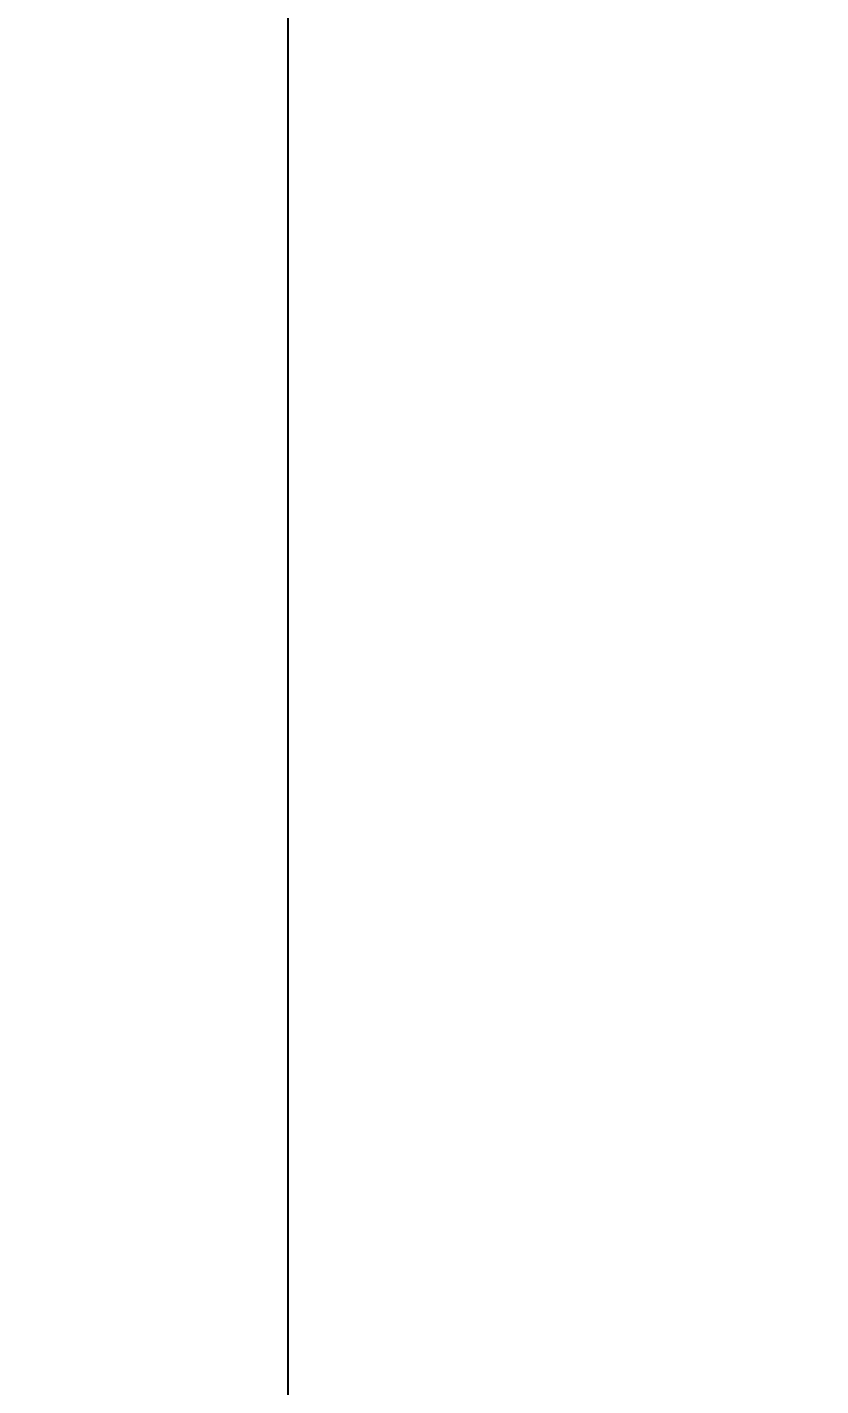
# Model space of a CAD drawing. Header units: millimetres. Extents: x 30557 to 235556, y -116603 to -73383.
# Drawn here: x 211726.9 to 211883, y -74287.6 to -74020.3 of the extents above; entities that cross this region are included whole.
import ezdxf

# ---------------------------------------------------------------- set-up
doc = ezdxf.new("R2010")
doc.units = ezdxf.units.MM
doc.layers.add('_Drawing', color=7, linetype='Continuous', lineweight=25)
doc.styles.add('supcon', font='sceie.shx', dxfattribs={"width": 0.75, "height": 40, "bigfont": 'sceic.shx'})
doc.dimstyles.new('supcon', dxfattribs={"dimtxt": 20, "dimasz": 20, "dimexe": 10, "dimexo": 10, "dimgap": 5, "dimtad": 1, "dimtoh": 1, "dimdec": 0, "dimzin": 0, "dimdsep": 46, "dimtxsty": 'supcon', "dimcen": 0.09, "dimclrd": 2, "dimclre": 2, "dimclrt": 2, "dimadec": 0, "dimazin": 0, "dimtfac": 1, "dimtdec": 0, "dimtofl": 0, "dimtmove": 0, "dimatfit": 3, "dimfxl": 1, "dimtolj": 1, "dimtzin": 0, "dimarcsym": 0})

# ---------------------------------------------------------------- blocks, each defined once
blk = doc.blocks.new('*D267')
at = {"layer": '_Drawing', "color": 2, "linetype": 'Continuous', "lineweight": -2}
for p, q in [((211877.18, -73767.16), (211768.12, -73767.16)), ((211778.12, -73787.16), (211778.12, -75647.16)), ((211877.17, -75667.16), (211768.12, -75667.16))]:
    blk.add_line(p, q, dxfattribs=at)
at = {"layer": '_Drawing', "color": 2}
for points in [[(211781.46, -73787.16), (211774.79, -73787.16), (211778.12, -73767.16)], [(211774.79, -75647.16), (211781.46, -75647.16), (211778.12, -75667.16)]]:
    blk.add_solid(points, dxfattribs=at)
at = {"layer": 'DEFPOINTS', "color": 0}
for p in [(211887.18, -73767.16), (211778.12, -75667.16), (211887.17, -75667.16)]:
    blk.add_point(p, dxfattribs=at)
at = {"layer": '_Drawing', "color": 2, "insert": (211753.12, -74717.16), "char_height": 40, "attachment_point": 5, "rotation": 90, "style": 'supcon'}
blk.add_mtext('\\A1;1900', dxfattribs=at)

msp = doc.modelspace()

# ---------------------------------------------------------------- dimensions: what is measured, and where the dimension line sits
at = {"layer": '_Drawing', "linetype": 'Continuous'}
dim = msp.add_linear_dim(base=(211778.12, -75667.16), p1=(211887.18, -73767.16), p2=(211887.17, -75667.16), angle=90, dimstyle='supcon', dxfattribs=at)
dim.commit()
dim.dimension.update_dxf_attribs({"geometry": '*D267', "text_midpoint": (211778.12, -74717.16), "dimtype": 160})

doc.saveas('drawing.dxf')
